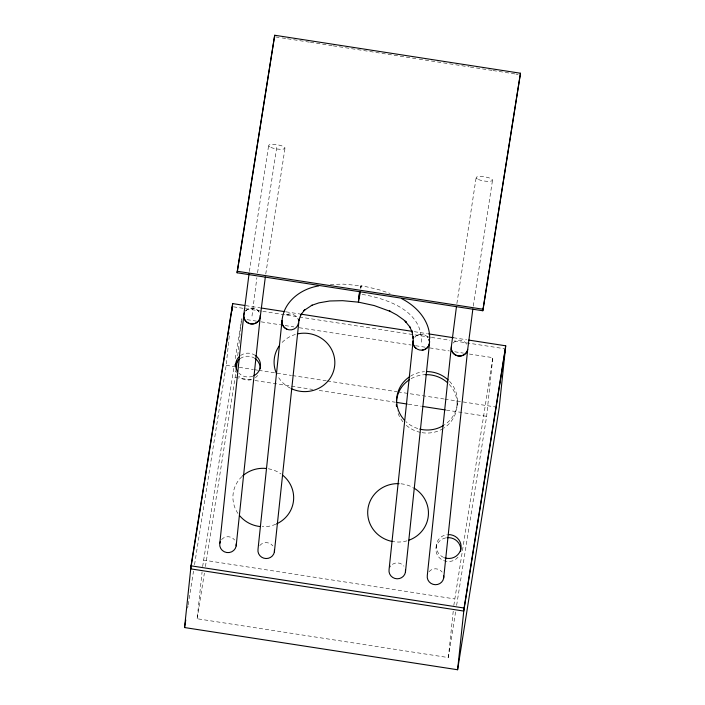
<?xml version="1.0" encoding="UTF-8"?>
<svg xmlns="http://www.w3.org/2000/svg" width="705" height="705" viewBox="0 0 705 705"><rect width="100%" height="100%" fill="white"/><g stroke="black" fill="none" stroke-linecap="round" stroke-linejoin="round"><path stroke-width="0.53" stroke-dasharray="3.52 2.64" d="M421.29 342.207C423.026 310.13 385.494 298.092 359.77 293.976M455.589 611.931L448.345 657.571L197.144 618.743L202.062 572.019M202.635 566.591L234.36 364.467M194.536 564.696L226.182 365.322L229.61 332.725M205.428 566.582L236.122 370.98M237.717 355.769L241.604 318.827L235.047 360.114M436.069 547.688L436.386 544.639A12.434 11.95 6 0 1 447.305 534.646M457.069 405.49L457.395 402.44M448.345 657.571L453.262 610.847M453.826 605.41L492.804 357.646L468.878 353.954M456.628 605.41L486.635 416.329L492.804 357.646M252.002 316.043L256.867 277.708M360.96 288.125L361.145 285.807L365.19 286.494L378.444 289.543L390.138 293.447M249.376 271.495L268.631 145.565M257.563 272.756L276.818 146.834M265.759 274.025L285.014 148.094M456.884 303.564L476.139 177.642M473.266 306.102L492.522 180.172M187.653 608.045L187.997 605.877M188.173 604.793L193.505 571.2M197.144 618.743L204.388 573.103M360.519 288.274L361.145 285.807M420.374 334.285L418.276 334.787A8.293 7.958 2.2 0 0 414.822 337.219A8.293 7.966 6 0 1 420.374 334.285L422.542 334.346L426.472 336.012A8.293 7.958 2.2 0 1 427.97 337.51A8.293 7.966 6 0 0 424.621 334.937M289.314 314.025L287.217 314.483A8.293 7.966 9.8 0 0 285.331 315.47A8.293 7.966 6 0 1 297.951 319.118M330.345 284.406L343.406 284.133L360.925 285.772M275.629 36.942L281.066 37.779M282.15 37.947L286.503 38.625M287.587 38.793L309.336 42.15M310.42 42.318L332.17 45.684M333.254 45.851L418.065 58.956M419.158 59.123L469.169 66.86M470.261 67.028L492.011 70.385M493.095 70.553L514.844 73.919M515.928 74.087L518.104 74.422M245.719 305.618L259.863 307.803M285.974 311.839L300.11 314.025M414.337 331.676L427.389 333.694M453.491 337.73L466.551 339.748M233.434 306.816L261.714 311.187M262.806 311.354L430.332 337.246M431.416 337.413L449.913 340.277M454.258 340.947L504.304 348.684M247.041 319.665L256.832 321.18M261.176 321.85L280.749 324.873M285.102 325.543L293.8 326.891M299.237 327.728L411.244 345.045M415.598 345.714L425.379 347.23M429.733 347.9L449.305 350.923M454.743 351.769L463.441 353.108M226.182 365.322L234.88 366.671M239.233 367.34L253.377 369.526M254.461 369.693L257.722 370.204M258.814 370.372L291.447 375.412M292.54 375.58L326.256 380.797M327.349 380.964L396.968 391.724M398.052 391.892L443.745 398.951M444.829 399.118L494.875 406.856M235.435 377.501L253.923 380.356M255.007 380.524L312.641 389.433M319.171 390.447L395.293 402.211M408.336 404.229L421.387 406.247M446.397 410.107L486.635 416.329M203.313 560.07L454.513 598.898M360.237 288.01A8.293 0.52 -82 0 1 360.934 288.345M245.534 311.011A8.293 7.966 6 0 1 258.682 311.381M429.019 571.711A8.293 7.966 6 0 1 442.167 572.072M389.671 567.569A8.293 7.966 6 0 1 390.79 565.798M392.35 564.37A8.293 7.966 6 0 1 403.939 566.159M259.731 545.538A8.293 7.966 6 0 1 272.879 545.899M221.511 539.633A8.293 7.966 6 0 1 234.65 539.995M443.683 557.443A12.434 11.95 6 0 1 436.386 544.639M252.875 376.153A12.434 11.95 6 0 1 238.942 373.112M240.493 355.567A12.434 11.95 6 0 1 255.624 355.646M449.534 381.334A30.394 29.205 6 0 1 444.37 424.948M417.792 428.561A30.394 29.205 6 0 1 405.939 421.652M410.557 376.135A30.394 29.205 6 0 1 424.525 371.676M406.935 540.858A30.394 29.205 6 0 1 393.17 541.634M401.013 483.789A30.394 29.205 6 0 1 413.236 487.649M275.743 524.264A30.394 29.205 6 0 1 262.189 526.705M237.982 513.469A30.394 29.205 6 0 1 241.886 476.615M268.332 468.746A30.394 29.205 6 0 1 281.066 473.963M290.363 388.173A30.394 29.205 6 0 1 277.655 375.941M282.115 342.436A30.394 29.205 6 0 1 295.395 334.452M245.534 311.037A8.293 7.914 6.2 0 1 259.722 313.231M453.051 343.088A8.293 7.966 6 0 1 467.239 345.283M458.056 557.126A12.434 11.95 6 0 1 437.735 555.716A12.434 11.95 6 0 1 445.912 537.845M257.651 375.457A12.434 11.95 6 0 1 255.36 377.651M251.535 379.554A12.434 11.95 6 0 1 238.625 376.162M236.298 372.645A12.434 11.95 6 0 1 235.637 370.654M240.167 358.616A12.434 11.95 6 0 1 255.307 358.695M449.208 384.384A30.394 29.205 6 0 1 444.044 427.997M443.216 428.525A30.394 29.205 6 0 1 421.326 432.562M420.347 432.368A30.394 29.205 6 0 1 405.622 424.701M402.96 421.863A30.394 29.205 6 0 1 397.294 410.883M411.077 378.682A30.394 29.205 6 0 1 425.203 374.663M270.879 147.424A8.293 2.106 9 0 0 284.679 148.596A8.293 2.106 9 0 0 274.906 144.472A8.293 2.106 9 0 0 270.879 147.424M478.395 179.493A8.293 2.106 9 0 0 492.187 180.674A8.293 2.106 9 0 0 482.414 176.55A8.293 2.106 9 0 0 478.395 179.493"/><path stroke-width="1.06" d="M429.662 338.894C430.253 321.154 416.884 306.393 401.885 298.779M416.117 348.393L416.117 348.411A8.293 7.958 2.2 0 1 413.095 340.982L413.271 336.532L413.227 338.611L411.879 330.566M358.422 301.106L358.387 302.154L342.577 300.674L329.711 300.991L318.88 302.868L311.328 305.485M468.728 340.083L505.714 345.802L499.219 407.525L457.607 669.75L184.56 627.547L191.046 565.824L232.668 303.599L244.635 305.45M231.892 310.993L232.668 303.599M237.083 272.773L274.703 35.25L520.44 73.232L520.281 74.756L482.819 310.755L237.083 272.773L274.703 35.25M236.237 369.896L237.153 361.198M219.784 543.396L243.815 314.782L249.094 273.469M236.166 545.926L260.198 317.312L265.336 276.994M274.395 551.839L299.167 318.898L298.567 320.89L301.537 313.513M405.454 572.09L429.486 343.476M456.47 306.534L451.323 346.851L427.3 575.474A8.293 7.966 6 0 0 435.32 584.701A8.293 7.966 6 0 0 443.727 575.923M443.683 578.003L467.706 349.389L472.852 309.063M482.819 310.755L520.44 73.232M457.607 669.75L464.093 608.027L505.714 345.802M358.81 298.153L359.823 291.967M232.35 306.649L190.729 568.865L463.775 611.068L505.388 348.852M184.56 627.547L185.768 619.959M360.422 291.764L358.387 302.154M259.599 319.303L258.479 321.048A8.293 7.914 6.2 0 1 244.291 318.854L243.771 316.853M467.107 351.381L465.987 353.126A8.293 7.914 6.2 0 1 451.799 350.931L451.279 348.931M300.427 315.258L305.098 309.451L303.582 310.799L312.2 305.098M422.207 350.138L424.304 349.636A8.293 7.958 2.2 0 0 429.01 339.334A8.293 7.966 6 0 1 422.207 350.138A8.293 7.966 6 0 1 413.104 340.947L389.072 569.561A8.293 7.966 6 0 0 397.091 578.796A8.293 7.966 6 0 0 405.498 570.019M318.722 285.93C300.982 288.653 283.56 301.696 282.044 320.643L258.012 549.301A8.293 7.966 6 0 0 266.032 558.536A8.293 7.966 6 0 0 274.439 549.759M237.241 271.249L482.987 309.231M260.947 307.97L284.882 311.672M301.202 314.192L412.161 331.341M428.473 333.862L453.491 337.73M396.377 402.379L407.252 404.062M422.48 406.415L445.313 409.94M191.046 565.824L464.093 608.027M286.909 329.226L285.058 328.116A8.293 7.966 9.8 0 1 282.044 320.643A8.293 7.966 6 0 0 288.98 329.817A8.293 7.966 6 0 0 298.426 323.216M410.09 327.261L405.146 321.154L406.556 322.485L403.551 319.744L396.783 314.915L389.301 310.914L390.649 311.548L374.223 305.565L358.607 302.181A8.293 0.52 -82 0 1 359.585 291.632M409.543 326.371L412.39 332.566M260.242 315.232A8.293 7.966 6 0 1 250.76 323.912A8.293 7.966 6 0 1 244.415 312.782M236.21 543.846A8.293 7.966 6 0 1 226.728 552.526A8.293 7.966 6 0 1 220.392 541.405M448.38 534.584A12.434 11.95 6 0 1 460.964 548.437A12.434 11.95 6 0 1 444.696 557.822M255.624 355.646A12.434 11.95 6 0 1 253.853 375.721M237.62 371.456A12.434 11.95 6 0 1 239.665 356.228M443.533 425.476A30.394 29.205 6 0 1 419.695 429.089M404.564 420.277A30.394 29.205 6 0 1 409.72 376.664M426.516 371.588A30.394 29.205 6 0 1 448.151 379.96M414.091 488.142A30.394 29.205 6 0 1 428.314 515.91A30.394 29.205 6 0 1 408.821 540.25M392.192 541.458A30.394 29.205 6 0 1 367.887 509.301A30.394 29.205 6 0 1 399.039 483.648M282.635 475.144A30.394 29.205 6 0 1 276.633 523.868M260.215 526.556A30.394 29.205 6 0 1 239.744 515.787M242.599 475.954A30.394 29.205 6 0 1 266.367 468.473M297.307 333.958A30.394 29.205 6 0 1 334.672 365.745A30.394 29.205 6 0 1 291.244 388.605M276.66 373.958A30.394 29.205 6 0 1 279.295 345.838M467.706 349.389A8.293 7.966 6 0 1 458.268 355.99A8.293 7.966 6 0 1 451.323 346.851M446.988 537.695A12.434 11.95 6 0 1 460.638 551.486M235.435 366.512A12.434 11.95 6 0 1 239.348 359.277M255.307 358.695A12.434 11.95 6 0 1 260.18 368.724M396.501 406.582A30.394 29.205 6 0 1 396.351 404.388M396.457 401.136A30.394 29.205 6 0 1 409.402 379.713M425.203 374.663A30.394 29.205 6 0 1 447.834 383.009"/></g></svg>
